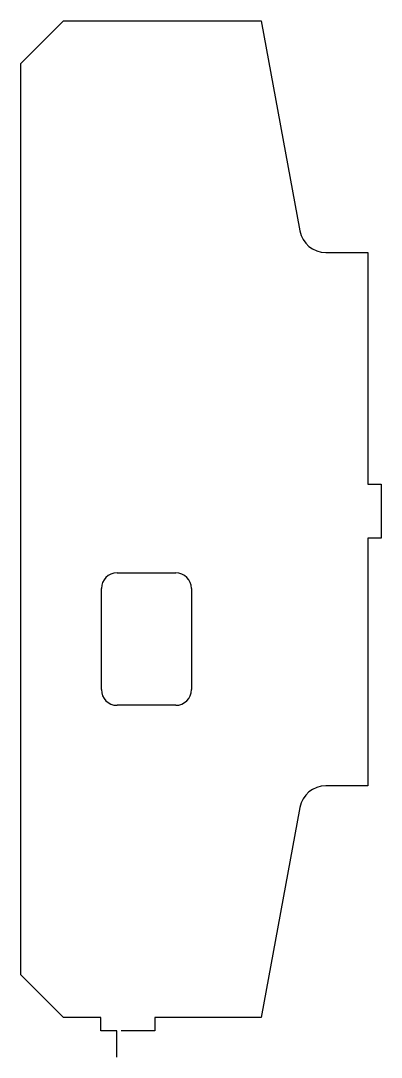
# Model space of a CAD drawing. Extents: x 1323 to 1391, y 2331 to 2525.
import ezdxf

# ---------------------------------------------------------------- set-up
doc = ezdxf.new("R2010")
doc.units = 0

msp = doc.modelspace()

# ---------------------------------------------------------------- linework, layer by layer
for p, q in [((1322.94, 2517.22), (1330.98, 2525.26)), ((1330.98, 2525.26), (1368.05, 2525.26)), ((1368.05, 2525.26), (1375.31, 2485.81)), ((1322.94, 2346.18), (1322.94, 2517.22)), ((1380.16, 2481.76), (1388.06, 2481.76)), ((1388.06, 2481.76), (1388.06, 2438.26)), ((1388.06, 2438.26), (1390.56, 2438.26)), ((1390.56, 2438.26), (1390.56, 2428.14)), ((1390.56, 2428.14), (1388.06, 2428.14)), ((1388.06, 2428.14), (1388.06, 2381.64)), ((1341, 2421.64), (1346.5, 2421.64)), ((1346.5, 2421.64), (1352, 2421.64)), ((1338.06, 2399.7), (1338.06, 2418.7)), ((1354.94, 2418.7), (1354.94, 2399.7)), ((1352, 2396.76), (1341, 2396.76)), ((1388.06, 2381.64), (1380.16, 2381.64)), ((1375.31, 2377.59), (1368.05, 2338.14)), ((1330.98, 2338.14), (1322.94, 2346.18)), ((1337.94, 2338.14), (1330.98, 2338.14)), ((1337.94, 2335.64), (1337.94, 2338.14)), ((1368.05, 2338.14), (1348.06, 2338.14)), ((1348.06, 2338.14), (1348.06, 2335.64)), ((1340.99, 2335.64), (1337.94, 2335.64)), ((1340.99, 2330.7), (1340.99, 2335.64)), ((1348.06, 2335.64), (1341.8, 2335.64))]:
    msp.add_line(p, q)
for centre, radius, start, end in [((1380.16, 2486.7), 4.93, 190.3984, 270), ((1341, 2418.7), 2.94, 90, 180), ((1352, 2418.7), 2.94, 0, 90), ((1341, 2399.7), 2.94, 180, 270), ((1352, 2399.7), 2.94, 270, 0), ((1380.16, 2376.7), 4.94, 90, 169.6016)]:
    msp.add_arc(centre, radius, start, end)

doc.saveas('drawing.dxf')
